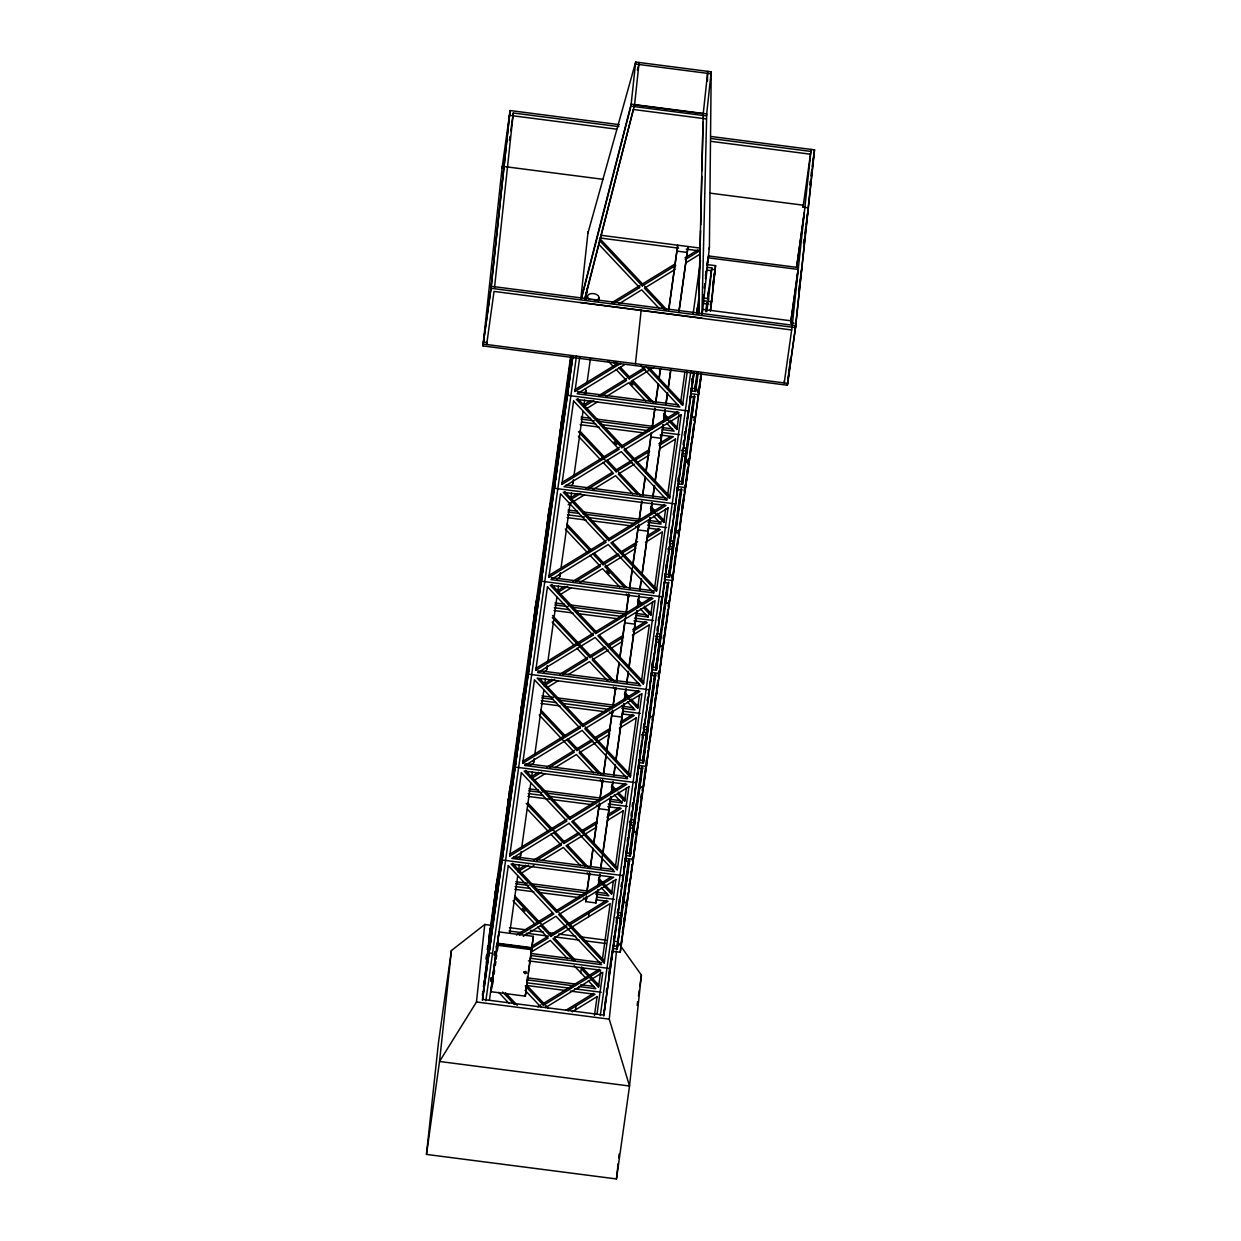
<?xml version="1.0" encoding="UTF-8"?>
<svg xmlns="http://www.w3.org/2000/svg" width="1241" height="1241" viewBox="0 0 1241 1241"><rect width="100%" height="100%" fill="white"/><g stroke="black" fill="none" stroke-linecap="round" stroke-linejoin="round"><path stroke-width="1.5" d="M707.479 81.084L707.556 73.374M702.22 314.423L709.402 247.254L711.202 71.807L635.671 62.05L587.831 233.448M698.481 313.787L703.228 113.753L634.554 104.896L584.899 299.112M698.652 313.709L699.319 282.762M699.443 278.899L700.529 230.562M700.7 224.761L701.77 176.408M701.941 170.606L703.026 122.27M701.91 314.221L706.703 113.908L631.157 104.151L581.191 298.554M711.388 136.541L814.53 149.866L795.497 327.624L787.399 385.237L482.951 345.913L502.248 166.294L603.095 179.325M490.878 289.091L509.477 115.335L616.591 129.173M482.951 345.913L491.048 288.3L510.082 110.542L619.368 124.658M494.523 287.617L513.309 112.993L618.902 126.629M613.737 941.143L617.537 941.64L641.395 975.085L629.528 1086.015L616.467 1178.95L426.47 1154.409L438.352 1043.479L451.414 950.544L484.766 924.483L490.459 925.212M451.414 950.544L439.531 1061.474L426.47 1154.409M616.513 951.087L609.238 1019.156L629.528 1086.015L439.531 1061.474L476.466 1001.999L484.766 924.483M490.133 928.563L482.547 999.408L603.871 1015.076L605.717 997.842M496.664 882.103L489.078 952.933L492.506 953.383M509.725 789.167L502.14 860.013L623.463 875.681L625.635 856.212M492.491 978.358L499.022 931.913L533.366 936.35L525.393 996.166L491.064 991.73L491.203 990.396M491.281 989.729L492.196 981.197M492.506 981.104L492.429 981.957L490.722 980.607L492.677 979.521M522.787 696.232L515.201 767.078L636.524 782.745L639.099 759.539M491.048 978.28C494.166 976.605 487.806 981.553 492.646 979.801L493.018 977.117L491.064 978.094M495.485 956.578L489.419 1000.293M496.834 947.054L496.617 949.07L508.283 865.551M491.064 991.73L499.022 931.913M535.848 603.312L528.263 674.142L649.57 689.81L651.758 670.357M521.406 772.724L566.904 821.061L509.679 856.135L509.896 854.134L567.121 819.06M548.91 510.377L541.324 581.222L662.632 596.89L664.106 582.293L668.682 582.882M522.74 763.199L522.957 761.198L580.183 726.125L579.966 728.126L522.74 763.199L534.452 679.789L579.966 728.126M561.971 417.441L554.386 488.287L675.693 503.955L677.555 486.581L685.575 487.62L687.7 468.183M524.881 765.495L582.107 730.422L627.62 778.759L524.881 765.495L525.098 763.479M535.802 670.28L536.019 668.263L593.229 633.205L593.027 635.206L535.802 670.28L547.467 586.76M571.543 357.067L567.447 395.352L688.755 411.019L690.213 397.492M537.942 672.56L595.168 637.486L640.682 685.823L537.942 672.56L538.16 670.559M571.62 357.144L568.409 387.145L572.396 356.089M548.863 577.344L560.529 493.825L606.089 542.27L548.863 577.344L549.065 575.343L606.291 540.269M580.85 298.538L588.094 231.586M573.637 400.998L619.135 449.335L561.925 484.409L562.126 482.408L619.352 447.334M620.764 363.427L574.971 391.489L575.188 389.472L617.708 363.427M525.393 996.166L524.974 994.755M525.61 994.165L526.525 985.633M531.505 948.108L514.844 946.635M581.471 298.693L630.94 106.152L635.671 62.05M634.384 106.602L639.099 62.5M528.418 960.86L600.706 970.198L543.48 1005.272L543.698 1003.255L526.805 985.307M566.796 926.67L550.849 936.428L551.066 934.426L514.674 895.754M536.686 860.199L561.211 845.168L561.428 843.151L533.63 860.184M556.542 912.337L511.044 864L613.768 877.263L556.542 912.337L556.759 910.336L512.564 863.379M579.857 833.735L563.91 843.508L564.128 841.491L527.72 802.834M569.603 819.401L524.105 771.064L626.829 784.328L569.603 819.401L569.821 817.4L525.626 770.444M592.919 740.799L576.972 750.572L577.189 748.571L568.083 738.907M562.809 674.328L587.334 659.297L587.551 657.296L559.753 674.328M582.665 726.481L537.167 678.129L639.891 691.408L582.665 726.481L582.882 724.465L539.975 678.889M605.98 647.88L590.033 657.637L590.251 655.636L552.555 615.583M595.727 633.546L550.228 585.209L652.952 598.472L595.727 633.546L595.944 631.545L551.733 584.589M619.042 554.944L603.095 564.717L603.312 562.7L594.206 553.036M624.518 587.474L605.251 566.997L605.468 564.996L626.162 586.977M608.788 540.611L563.29 492.274L666.014 505.537L608.788 540.611L609.005 538.61L564.795 491.653M632.088 462.009L616.156 471.782L616.374 469.781L607.268 460.116M621.85 447.691L576.351 399.338L679.075 412.617L621.85 447.691L622.067 445.674L577.856 398.718M645.149 369.089L629.218 378.846L629.435 376.845L620.329 367.181M613.411 303.611L639.565 287.586L639.782 285.57L611.999 302.602M675.756 265.403L642.28 285.926L642.497 283.91L599.589 238.334M635.439 363.722L641.163 310.266M597.821 889.688L595.959 902.967L585.659 901.633L586.14 897.196M599.186 804.261L598.72 808.698L609.021 810.032L609.657 804.106M612.247 711.326L611.782 715.778L622.082 717.096L622.718 711.186M625.309 618.406L624.844 622.842L635.144 624.176L635.78 618.251L628.846 667.565M595.959 902.967L597.386 891.348M638.37 525.47L637.905 529.907L648.205 531.241L648.841 525.315M651.432 432.535L650.967 436.987L661.267 438.306L661.887 432.395L654.969 481.694M596.983 985.447L597.2 983.43M580.71 972.696L581.269 968.74L598.503 987.06L598.72 985.059L581.672 966.941M668.821 309.909L677.71 245.191L668.651 309.676M602.676 961.341L602.893 959.34M610.045 892.512L610.262 890.511M615.924 879.543L558.698 914.617L604.196 962.954L604.414 960.953L558.915 912.616M598.255 879.993L611.565 894.125L611.782 892.124L598.612 878.132M610.572 801.391L621.927 802.849L622.144 800.848M615.738 868.421L615.955 866.404M623.106 799.576L623.323 797.575M617.863 794.023L624.626 801.205L624.844 799.188L618.142 792.084M628.799 775.485L629.016 773.484M636.168 706.656L636.385 704.64M606.322 992.102L606.74 988.27M630.319 777.099L641.985 693.579L584.821 728.762L630.319 777.099L630.537 775.098L585.038 726.761M624.378 694.138L637.688 708.27L637.905 706.269L631.204 699.148M611.984 952.84L608.695 974.34M612.976 945.394L610.401 968.601L530.667 958.316M613.581 939.778L613.985 936.024M636.695 615.536L648.05 616.994L648.252 614.993M679.122 311.243L688.01 246.525L678.951 311.01M641.861 682.55L642.078 680.549M649.229 613.721L649.446 611.72M703.042 115.475L707.773 71.358M643.381 684.163L655.046 600.644L597.883 635.826L643.381 684.163L643.598 682.162L599.387 635.206M643.986 608.152L650.749 615.334L650.967 613.333L644.265 606.213M623.649 873.043L624.378 866.202M626.038 852.458L626.643 846.843M627.232 841.212L627.636 837.473M653.728 592.903L608.23 544.551L551.004 579.625L653.728 592.903L653.945 590.887L551.221 577.623M654.922 589.63L655.139 587.614M662.291 520.786L662.508 518.785M616.917 947.302L617.537 941.64M612.651 948.45L617.227 949.039L620.609 917.021L620.407 918.402L617.118 949.148L629.528 860.882M617.754 915.222L620.81 915.625L621.089 912.942L618.034 912.554M711.202 71.807L706.486 115.909L630.94 106.152M620.283 926.608L623.571 895.878M620.547 924.762L623.835 894.016M668.17 507.833L610.944 542.906L656.442 591.243L656.66 589.242L612.449 542.27M650.501 508.267L663.811 522.414L664.028 520.398L657.327 513.293M623.447 904.084L627 871.477M639.704 753.908L640.092 750.169M666.789 499.968L621.291 451.631L564.066 486.705L666.789 499.968L667.006 497.967M626.627 881.544L628.877 860.416M629.559 854.708L630.18 848.937M667.984 496.695L668.201 494.694M675.352 427.866L675.569 425.849M629.652 860.339L629.497 861.673L624.921 861.083L625.309 858.307L633.329 859.33L635.47 838.838M630.381 854.304L633.468 825.482L630.412 825.079M625.712 855.514L630.288 856.104L633.67 824.086L633.282 826.878M629.28 822.1L633.856 822.69L634.151 820.022L631.095 819.618M612.263 951.227L620.267 952.266L621.943 936.598M622.346 932.891L623.013 927.058M623.54 921.753L623.928 918.03M633.344 833.688L636.633 802.943M636.897 801.081L633.608 831.827L637.036 832.261L641.799 794.302M681.216 414.897L624.006 449.971L669.504 498.308L669.721 496.307L624.207 447.97M663.563 415.347L676.872 429.479L677.09 427.478L670.388 420.358M625.573 909.762L620.748 948.202M626.038 905.992L626.395 902.083M636.509 811.149L640.061 778.541M649.772 687.173L651.184 673.894M652.068 665.734L652.471 661.934M652.052 666.743L652.564 662.849M628.117 892.993L623.975 925.197M628.582 889.208L629.156 883.39M639.689 788.609L641.938 767.481M642.621 761.772L643.241 756.017M681.045 403.759L681.247 401.758M630.676 876.224L627.155 902.657L623.711 902.223M631.142 872.439L631.902 864.698M632.367 860.913L632.724 857.004M642.714 767.419L642.559 768.753L637.983 768.163L635.95 783.459M643.443 761.369L646.53 732.547L643.474 732.159M638.774 762.579L643.35 763.168L646.732 731.151L642.45 761.633M643.877 729.367L646.918 729.755L647.213 727.086L644.157 726.699M635.966 834.65L636.478 830.291M646.406 740.753L649.695 710.007M646.67 738.891L649.958 708.161M646.111 366.653L682.566 405.373L682.783 403.372L648.919 367.398M638.014 822.597L633.81 855.266M638.479 818.827L639.037 812.995M649.57 718.213L653.123 685.621M665.719 568.145L666.122 564.329M664.214 583.053L663.609 588.668L666.603 565.477M664.618 579.299L665.223 573.668M642.264 790.517L642.621 786.608M652.75 695.689L655 674.546M656.303 663.082L655.682 668.852L659.793 638.231L656.411 670.249L651.835 669.659M645.382 767.915L640.216 809.737M645.847 764.146L646.251 760.299M655.76 674.484L655.62 675.818L651.044 675.228L651.432 672.436L659.452 673.475L661.577 654.038M656.505 668.434L659.591 639.611L656.536 639.224M655.403 636.245L659.979 636.835L660.274 634.151L657.218 633.763M648.066 750.743L646.39 766.411L638.37 765.371M648.329 747.842L648.95 742.071M659.467 647.818L663.02 615.226M651.494 725.83L646.871 762.346M652.161 720.121L652.518 716.228M662.632 625.293L666.184 592.686M678.16 480.95L678.579 477.087L678.284 480.748M677.679 486.363L676.671 495.733L681.449 458.007M654.24 707.137L650.098 739.341M654.705 703.352L655.279 697.52M667.86 583.534L665.797 602.754L669.24 603.188L666.324 623.866M668.744 575.917L669.349 570.146M657.823 680.751L653.278 716.802L649.834 716.352M658.444 674.995L658.847 671.148M657.87 680.813L656.442 694.262L659.545 672.203M658.288 676.981L658.909 671.21M669.566 575.514L672.653 546.692L669.597 546.288M675.151 555.859L672.513 580.54L664.493 579.516L664.897 576.724L669.473 577.313L672.855 545.295L672.451 548.088M670 543.511L673.041 543.899L673.336 541.231L670.28 540.828M661.98 650.191L662.415 645.304M672.529 554.898L676.081 522.29M664.137 636.742L659.933 669.411M664.602 632.957L665.16 627.139M698.776 313.973L699.381 307.52M679.246 499.751L675.693 532.358L679.137 532.808L676.221 553.47M691.842 382.29L692.245 378.458L691.935 382.197M691.33 387.812L689.732 402.813L693.672 372.067M667.72 610.355L663.423 644.529M668.185 606.585L668.744 600.753M678.858 509.818L681.123 488.69M681.805 482.982L682.41 477.227M669.24 603.188L672.606 579.268M672.327 574.381L671.908 578.213L672.374 574.443M682.628 482.578L685.916 452.36L685.513 455.152M677.943 483.788L682.534 484.378L682.814 481.71L678.238 481.12M681.526 450.374L686.102 450.964L686.397 448.296L683.341 447.908M675.662 551.5L676.081 547.653M689.143 429.37L685.59 461.962L689.019 462.412L686.056 483.556M677.602 539.959L672.994 576.476M678.284 534.266L678.641 530.357M688.755 439.423L692.307 406.831M679.137 532.808L681.185 513.588M681.852 507.879L682.271 504.048M694.184 395.755L691.92 416.898L695.363 417.333L692.447 438.011L693.89 424.562M695.472 384.291L694.805 390L697.07 372.331M683.946 494.895L679.385 530.946L675.957 530.496M684.349 491.048L684.97 485.293M683.993 494.957L682.566 508.407L687.514 469.051M684.412 491.11L685.032 485.355M695.689 389.643L697.535 372.362M688.135 463.281L688.538 459.434M700.963 373.324L698.636 394.685L690.616 393.645L691.004 390.868L695.596 391.458L695.875 388.774L691.299 388.185M688.041 464.522L688.631 458.953M689.019 462.412L691.082 443.192M693.843 424.5L689.282 460.551L685.854 460.101M694.246 420.652L694.665 416.821M694.308 420.715L694.712 416.883M706.486 310.576L707.246 302.835M707.711 299.05L708.533 291.356M695.363 417.333L700.157 379.963M698.031 392.358L698.45 388.511L698.094 392.42M708.006 302.757L707.866 304.092L703.29 303.502L703.678 300.725L711.698 301.749L710.364 311.243M711.45 270.678L706.858 270.088L707.261 267.311L711.838 267.901L708.347 300.027L708.549 298.631L703.973 298.042M616.467 1178.95L618.096 1163.655M618.716 1157.915L619.119 1154.083M711.838 267.901L711.636 269.297L715.08 269.731L710.488 309.676M711.698 301.749L715.561 265.667L707.541 264.628M784.436 380.94L784.219 382.942L792.053 327.174L811.087 149.416M794.1 323.234L790.657 322.8L798.32 267.823M806.479 207.619L803.036 207.185L803.253 205.184M787.399 385.237L789.416 366.405M789.881 362.667L790.222 358.882M795.31 328.415L813.91 154.66M482.392 995.375L482.873 991.621M483.432 986.704L484.3 980.39M484.766 976.636L488.845 953.693M486.488 962.566L495.686 890.309L489.264 950.296L486.612 962.008M490.055 944.727L499.254 872.47L501.907 860.758M503.117 851.791L512.316 779.534L514.968 767.822M516.178 758.856L525.377 686.614L528.014 674.902M534.871 611.518L525.672 683.775L523.019 695.487M547.933 518.598L538.734 590.84L536.081 602.552M560.994 425.663L551.795 497.92L549.143 509.632M571.062 355.934L564.857 404.985L562.204 416.697M611.363 960.394L614.466 935.869M614.838 933.418L615.784 925.879M616.141 922.652L616.855 916.99M617.335 913.221L617.94 908.893M618.53 903.789L619.135 899.461M624.425 867.459L628.132 838.606M628.489 835.379L629.327 829.174M629.808 825.405L630.397 820.285M631.002 815.957L631.483 812.188M632.196 806.526L632.677 802.756M637.486 774.524L641.783 740.567M642.155 738.131L642.869 732.469M643.35 728.7L643.939 723.581M650.548 681.604L654.255 652.75M654.612 649.524L655.326 643.862M655.806 640.092L656.411 635.764M657.001 630.661L657.466 626.891M658.319 620.671L658.8 616.901M697.473 314.066L699.381 298.972M666.96 562.251L667.798 556.046M668.279 552.261L668.868 547.157M669.473 542.829L670.187 537.167M670.652 533.397L671.133 529.628M681.805 455.571L682.519 449.909M683.124 444.79L683.713 440.477M684.318 435.358L684.784 431.589M702.933 298.864L703.414 295.094M704.252 288.098L704.841 283.77M705.446 278.667L706.517 270.569M707.106 265.465L708.192 257.352M502.031 168.311L510.082 110.542M509.462 140.373L509.942 136.479M510.78 130.91L513.309 112.993M485.976 959.122L486.503 955.322M487.31 949.629L487.837 945.844M488.907 938.258L570.736 356.043M482.625 998.353L572.799 356.26M482.423 1000.355L572.768 357.424M485.851 1000.789L576.476 355.965M585.488 299.795L587.086 288.424M585.55 299.903L587.148 288.533M491.901 980.762C490.071 983.012 490.583 975.162 492.724 979.832M494.787 952.917L496.338 954.096L496.431 953.243C495.252 950.451 493.871 954.329 496.509 952.514L496.633 951.382L494.88 952.142L494.29 955.058L496.043 956.237L495.547 954.934L494.445 955.337L494.771 952.204M509.679 856.135L521.344 772.616M561.925 484.409L573.59 400.89M574.971 391.489L579.718 357.253M492.646 984.315L493.173 980.53M494.042 974.169L494.585 970.369M495.314 965.358L495.842 961.558M496.183 958.998L496.71 955.198M497.439 950.187L498.386 943.362M509.71 933.046L517.699 876.146M518.226 872.345L519.296 864.76M520.103 859.067L521.158 851.481M521.701 847.696L530.76 783.211M531.551 777.518L532.358 771.84M533.692 762.346L534.219 758.561M534.762 754.761L543.822 690.275M544.349 686.49L545.42 678.905M546.754 669.426L547.281 665.626M547.824 661.841L556.883 597.355M557.674 591.662L558.481 585.969M559.815 576.491L560.343 572.69M561.149 567.013L570.208 502.527M570.736 498.727L571.543 493.049M572.877 483.556L573.404 479.771M573.931 475.97L583.006 411.485M583.797 405.807L584.604 400.114M585.395 394.421L585.938 390.636M586.993 383.05L590.468 358.385M598.457 301.485L599 297.7M525.563 990.504L526.168 986.037M527.503 976.558L526.836 982.794L570.751 988.317M528.139 973.502L533.366 936.35M586.559 893.815L589.491 872.95M590.297 867.257L592.95 848.301M593.756 842.608L599.093 804.68M599.884 798.987L602.552 780.015M603.343 774.337L606.275 753.473M606.818 749.673L612.139 711.745M612.945 706.051L615.35 688.988M616.405 681.402L619.073 662.43M619.88 656.753L625.2 618.809M625.743 615.024L628.675 594.16M629.466 588.467L632.398 567.602M632.941 563.817L638.262 525.889M639.068 520.196L641.737 501.224M642.528 495.547L645.196 476.575M645.723 472.774L651.323 432.954M651.866 429.169L654.798 408.305M655.589 402.611L658.257 383.64M659.064 377.962L660.383 368.468M585.659 901.633L586.45 895.94M586.993 892.155L589.661 873.183M590.452 867.49L593.12 848.534M593.927 842.841L599.512 803.02M600.055 799.22L602.723 780.248M603.514 774.57L606.182 755.598M606.709 751.813L612.573 710.085M613.116 706.284L615.769 687.328M616.575 681.635L619.243 662.663M619.771 658.878L628.83 594.392M629.637 588.699L632.305 569.743M632.832 565.943L638.696 524.229M639.239 520.429L641.892 501.457M642.698 495.78L645.367 476.808M645.894 473.023L651.494 433.187M652.285 427.493L654.953 408.537M655.76 402.844L658.428 383.872M659.219 378.195L660.553 368.701M575.498 1009.864L576.041 1005.924M578.384 989.31L578.771 986.517L595.804 988.72L588.265 980.7M588.56 916.928L589.103 912.988M598.193 885.655L599.791 874.285M600.597 868.591L610.712 796.52M611.255 792.735L612.589 783.242M613.643 775.656L614.714 768.07M616.048 758.592L623.773 703.6M624.316 699.8L625.65 690.322M626.705 682.736L628.303 671.35M636.044 616.358L636.835 610.665M637.378 606.865L638.975 595.494M639.767 589.801L640.837 582.215M642.171 572.737L649.896 517.73M650.967 510.144L652.037 502.558M652.828 496.865L654.426 485.495M662.167 430.487L662.958 424.81M663.501 421.009L665.098 409.623M665.89 403.945L667.224 394.452M668.294 386.866L670.683 369.802M598.364 885.888L599.961 874.517M600.753 868.824L602.35 857.453M602.893 853.653L610.882 796.753M611.41 792.968L613.023 781.582M613.814 775.889L615.412 764.518M615.955 760.717L623.944 703.833M624.471 700.033L626.085 688.662M626.876 682.969L628.473 671.583M629.016 667.798L637.005 610.898M637.533 607.097L639.131 595.727M639.937 590.033L641.535 578.663M642.062 574.862L650.067 517.962M650.594 514.177L652.192 502.791M652.999 497.098L654.596 485.727M655.124 481.927L663.128 425.043M663.656 421.242L665.254 409.871M666.06 404.178L667.658 392.792M668.185 389.007L670.854 370.035M594.455 1015.417L597.123 996.461M598.503 987.06L600.644 971.889M602.242 960.518L610.184 903.541L553.005 938.723L573.559 960.565M611.565 894.125L613.38 880.753M615.303 867.583L623.246 810.606M624.626 801.205L626.441 787.818M628.365 774.663L636.292 717.67M637.688 708.27L639.503 694.882M641.411 681.728L649.353 624.75L632.383 635.299M650.749 615.334L652.564 601.963M654.752 586.9L662.415 531.815L645.444 542.364M663.811 522.414L665.626 509.027M667.534 495.873L675.476 438.88M676.872 429.479L678.998 414.308M680.595 402.937L684.815 372.502M693.13 313.802L700.529 260.61M596.999 1014.192L602.816 972.37L545.637 1007.552L545.854 1005.551L548.444 1008.297M604.196 962.954L615.862 879.435M628.923 786.515L617.258 870.034L571.76 821.697L628.985 786.623M656.442 591.243L668.108 507.724M669.504 498.308L681.169 414.789M682.566 405.373L687.312 371.152M696.915 311.289L697.442 307.504M696.697 313.306L699.366 294.334M600.303 1015.572L690.927 370.749M705.462 275.812L706.176 271.19M706.967 265.512L707.773 259.819M709.138 249.115L709.402 247.254M677.555 486.581L677.167 489.373L681.743 489.962M604.289 1011.058L610.153 969.361L608.648 976.047M611.487 959.836L623.215 876.425L622.455 879.776M624.549 866.901L636.276 783.49L634.756 790.191M637.61 773.981L649.338 690.57L648.578 693.905M650.672 681.045L662.399 597.635L660.879 604.336M663.733 588.11L675.461 504.699L673.18 514.751M677.059 493.298L688.522 411.779L687.002 418.465M689.856 402.255L693.859 373.82M603.731 1016.022L694.045 372.983M620.81 915.625L628.567 859.78M629.358 854.072L633.096 827.499M633.856 822.69L641.628 766.845M646.918 729.755L654.69 673.91M659.979 636.835L667.472 582.882M668.573 575.777L672.281 548.708M673.041 543.899L680.533 489.947M681.619 482.842L685.342 455.773M686.102 450.964L693.595 397.027M705.586 311.693L706.951 302.618M707.479 298.864L711.465 269.918M630.288 856.104L642.59 767.962M643.35 763.168L655.651 675.026M656.411 670.249L668.713 582.091M669.473 577.313L681.774 489.171M682.534 484.378L694.82 396.236M695.596 391.458L698.264 372.471M706.796 311.693L707.882 303.3M712.892 284.639L715.561 265.667M640.868 797.761L641.395 794.007M663.221 638.665L663.718 635.144M713.001 284.453L715.08 269.731M630.319 880.133L633.422 858.058M646.483 765.123L643.381 787.197L639.937 786.747M699.117 390.62L701.336 374.766M620.267 952.266L701.568 373.82M637.129 1005.427L637.672 1001.642M638.463 995.949L639.27 990.256M639.798 986.471L641.395 975.085M803.036 207.185L810.869 151.418L711.046 138.527M804.261 212.351L796.598 267.327L804.044 214.352M809.659 184.925L810.187 181.139M810.869 175.881L811.785 169.784M812.172 166.589L814.53 149.866M790.657 322.8L798.103 269.824M803.485 243.174L803.966 239.28M804.82 233.711L805.611 228.049M806.154 224.264L807.689 212.8M798.615 291.077L799.359 285.29M799.949 281.614L801.748 268.258M787.864 381.375L795.714 325.623L491.265 286.299L483.432 342.051L486.875 342.5L486.658 344.502L494.042 291.418L791.665 329.966M564.981 404.426L567.633 392.714M564.422 408.367L561.77 420.094L555.347 480.065L564.546 407.824L567.199 396.112M551.919 497.362L554.572 485.65M551.361 501.302L548.724 513.014L542.301 573.001L551.485 500.744L554.138 489.032M538.858 590.297L541.51 578.57M538.299 594.237L535.662 605.949L529.24 665.936L538.439 593.679L541.076 581.967M525.796 683.217L528.449 671.505M522.601 698.885L525.238 687.157M509.958 788.423L512.611 776.711L521.809 704.454L515.387 764.44L512.735 776.152M509.539 791.805L512.192 780.093M496.896 881.343L499.549 869.631L508.748 797.389L502.326 857.36L499.673 869.088M496.478 884.74L499.13 873.028M688.197 411.733L688.941 408.382M674.375 508.003L675.507 502.993M660.941 602.614L662.834 594.253M648.252 693.874L649.384 688.848M647.073 700.607L647.818 697.256M622.517 878.054L623.261 874.703M620.95 886.462L621.71 883.127M585.116 297.111L633.391 109.394M637.316 70.085L638.882 64.501M495.5 952.499L495.454 952.778M492.925 977.97L491.172 978.653M491.855 981.026L491.203 980.219M642.497 283.91L675.197 263.883M685.001 257.864L698.078 249.844M685.28 259.571L699.505 250.853L686.18 249.131M618.84 303.89L641.721 289.867L658.909 308.125M675.135 269.39L644.42 288.207L664.99 310.048M686.164 262.627L700.11 254.079M624.549 364.714L577.127 393.769L679.851 407.032L640.852 365.599M584.216 404.55L590.763 400.548M598.938 395.538L626.721 378.505M629.435 376.845L644.141 367.832M583.999 406.567L593.818 400.548M601.994 395.538L626.519 380.506L616.11 369.461M586.155 408.847L597.604 401.836M605.779 396.825L628.66 382.802L645.847 401.06M653.991 367.274L631.374 381.142L650.641 401.619M622.067 445.674L677.648 411.609M569.526 498.494L577.701 493.484M585.876 488.473L612.03 472.433M616.374 469.781L649.074 449.738M658.878 443.72L670.326 436.708M570.938 499.487L580.757 493.484M588.932 488.473L613.457 473.441L603.048 462.397M635.283 460.054L649.632 451.274M659.157 445.426L673.382 436.708L660.057 434.986M568.192 504.777L584.542 494.771M592.717 489.761L615.598 475.722L632.801 493.996M634.461 464.165L618.313 474.062L637.579 494.538M637.703 462.179L649.012 455.245M660.041 448.482L675.538 438.988M609.005 538.61L664.587 504.544M558.093 590.421L564.639 586.404M572.815 581.393L600.613 564.36M603.312 562.7L618.018 553.688M621.291 551.687L637.641 541.665M647.461 535.647L658.893 528.635M557.876 592.422L567.695 586.404M575.871 581.409L600.396 566.377L589.987 555.316M622.222 552.99L636.571 544.194M647.678 537.4L660.321 529.643L648.903 528.17M560.032 594.703L571.481 587.691M579.656 582.681L602.537 568.657L619.74 586.915M605.251 566.997L635.95 548.181M595.944 631.545L651.525 597.464M543.403 684.349L551.578 679.339M590.251 655.636L604.972 646.623M608.23 644.622L622.951 635.594M632.755 629.59L645.832 621.57M544.815 685.358L554.634 679.339M609.16 645.925L623.509 637.129M633.034 631.297L647.259 622.563L633.949 620.857M546.971 687.638L558.419 680.626M568.223 674.608L589.475 661.593L607.997 681.247M608.338 650.02L592.19 659.933L611.456 680.409M611.58 648.05L622.889 641.116M582.882 724.465L638.463 690.399M530.341 777.285L538.516 772.274M546.692 767.264L574.49 750.231M577.189 748.571L591.91 739.543M595.168 737.542L609.889 728.529M621.338 721.517L632.786 714.506M531.753 778.278L541.572 772.274M549.747 767.264L574.273 752.232L539.168 714.94M596.099 738.845L610.448 730.065M619.973 724.217L634.198 715.499L622.78 714.025M533.909 780.573L545.357 773.562M555.161 767.543L576.413 754.512L593.617 772.786M609.827 734.036L579.128 752.853L598.395 773.329M619.321 728.219L636.354 717.779M569.821 817.4L625.417 783.335M518.909 869.212L525.455 865.194M564.128 841.491L578.849 832.478M582.107 830.477L596.828 821.464M608.276 814.437L619.724 807.426M518.707 871.213L528.511 865.194M583.037 831.78L597.386 822.985M606.911 817.152L621.136 808.434L607.826 806.712M520.848 873.493L533.925 865.489M542.1 860.478L563.367 847.448L580.555 865.706M596.766 826.971L566.067 845.788L585.333 866.265M607.811 820.208L623.292 810.714M516.442 935.031L552.416 912.988M556.759 910.336L610.712 877.263M519.498 935.031L553.843 913.997L508.345 865.66M523.299 936.319L555.984 916.277L601.497 964.614L531.101 955.523M532.017 946.107L548.367 936.086M551.066 934.426L606.663 900.361M531.8 948.108L548.15 938.087L537.741 927.043M569.976 924.716L608.074 901.354L596.657 899.88M530.683 952.405L550.306 940.383L567.494 958.641M537.725 1006.916L540.998 1004.915M543.698 1003.255L599.294 969.19M565.803 1010.329L593.601 993.296M568.083 1010.81L595.013 994.289L570.286 991.094M572.256 1011.849L597.169 996.57M496.602 951.661L494.973 952.374M496.167 954.934L494.864 954.981M491.219 978.141L492.987 977.396M525.098 973.456C528.278 972.541 522.694 971.114 524.865 973.394M635.454 64.051L710.984 73.808M633.624 109.518L706.408 118.919M710.659 141.319L810.482 154.21M709.65 193.084L802.88 205.137M600.846 235.263L700.033 248.076M600.582 238.07L678.579 248.153M677.074 251.116L687.374 252.45M798.118 267.529L708.471 255.941L708.208 257.802L797.87 269.39M702.747 309.412L790.501 320.736M491.048 288.3L795.497 327.624M580.509 302.432L701.817 318.099M483.214 344.067L787.663 383.376M690.229 396.437L694.805 397.027M577.344 391.768L678.175 404.783M581.16 417.085L590.669 418.326M596.378 419.055L653.449 426.423M662.958 427.649L672.482 428.89M580.959 419.101L594.284 420.823M598.1 421.304L651.416 428.192M662.818 429.665L674.158 431.139L666.619 423.119M582.355 422.111L595.711 423.833M601.42 424.577L649.121 430.736M662.461 432.457L679.634 434.676M580.168 424.67L599.186 427.121M602.986 427.618L644.839 433.031M682.659 453.368L685.715 453.756M682.271 456.145L685.327 456.548M566.191 484.936L665.114 497.719M568.099 510.02L577.608 511.245M583.317 511.99L640.387 519.359M649.912 520.584L661.313 522.058M567.897 512.021L579.33 513.495M583.13 513.991L638.355 521.127M647.864 522.352L661.112 524.059L653.557 516.054M567.385 514.798L584.558 517.016M588.374 517.513L634.151 523.423M647.492 525.145L666.572 527.611M567.106 517.606L586.124 520.057M591.833 520.801L631.778 525.951M635.594 526.448L639.394 526.944M667.689 548.879L672.265 549.468M665.176 574.056L669.752 574.645M555.037 602.955L564.562 604.181M568.362 604.677L627.325 612.294M636.85 613.519L646.359 614.745M554.836 604.956L568.176 606.678M571.977 607.175L625.309 614.062M554.324 607.733L569.588 609.703M575.312 610.432L621.089 616.358M634.446 618.08L653.511 620.547M554.044 610.525L573.063 612.992M576.879 613.473L616.824 618.639M656.148 642.016L659.204 642.404M659.731 645.972L663.159 646.406M652.114 666.975L656.691 667.565M540.068 670.807L638.991 683.574M541.976 695.875L553.393 697.349M557.209 697.845L614.279 705.214M621.881 706.207L633.298 707.68M541.774 697.892L553.207 699.366M558.915 700.095L612.247 706.982M621.741 708.208L634.989 709.93L627.434 701.91M541.262 700.653L556.526 702.623M562.251 703.368L608.028 709.278M623.292 711.248L640.449 713.466M540.983 703.461L560.001 705.912M563.817 706.408L605.67 711.822M609.471 712.303L613.271 712.799M641.566 734.75L646.142 735.339M639.053 759.911L643.629 760.5M527.006 763.727L627.822 776.757M528.93 788.811L538.439 790.036M542.239 790.533L601.218 798.149M610.727 799.375L620.236 800.6M528.713 790.812L542.053 792.534M545.854 793.03L599.186 799.918M528.201 793.588L543.465 795.559M549.189 796.303L594.966 802.213M608.323 803.935L627.388 806.402M527.921 796.396L592.609 804.742M596.409 805.238L600.21 805.735M630.025 827.871L633.081 828.259M625.991 852.846L630.568 853.436M513.945 856.662L612.868 869.445M515.868 881.746L527.27 883.22M531.086 883.701L588.156 891.085M595.758 892.062L607.175 893.536M515.651 883.747L528.992 885.469M532.792 885.965L586.124 892.853M595.618 894.078L608.866 895.785L601.327 887.765M515.139 886.524L530.403 888.494M536.128 889.223L583.813 895.382M597.169 897.119L614.326 899.337M514.86 889.316L533.894 891.783M537.694 892.263L579.547 897.677M583.348 898.174L587.148 898.655M615.831 917.813L620.407 918.402M509.43 927.663L526.494 929.881M530.279 930.362L543.558 932.084M549.251 932.813L554.944 933.542M558.729 934.039L575.808 936.241M579.594 936.738L606.151 940.166M509.089 931.014L522.352 932.72M526.153 933.216L547.002 935.916M554.587 936.893L579.221 940.073M583.022 940.569L605.763 943.501M612.93 945.766L617.506 946.356M497.812 943.284L532.141 947.721M497.75 943.749L529.659 947.876M497.672 944.417L501.938 944.975M505.614 945.44L511.152 946.154M531.319 953.522L601.714 962.613M527.534 977.861L576.987 984.253M580.804 984.749L594.113 986.471M527.347 979.878L573.063 985.773M574.567 988.813L601.264 992.257M526.541 985.447L566.485 990.613M476.466 1001.999L609.238 1019.156M644.637 286.206L666.634 309.567M599.372 240.351L642.28 285.926M599.263 244.772L639.565 287.586M615.133 361.658L617.723 364.42M632.879 380.506L653.573 402.487M663.919 413.486L667.798 417.612M613.612 362.279L616.219 365.04M618.809 367.801L629.218 378.846M630.18 382.166L632.77 384.927M608.307 361.178L613.504 366.7M614.155 441.812L616.761 444.573M579.966 431.108L604.677 457.34M618.514 472.061L640.511 495.423M650.858 506.421L654.736 510.547M578.461 431.728L616.156 471.782M578.353 436.149L600.458 459.635M566.904 524.043L591.616 550.275M637.796 599.341L641.675 603.467M566.687 526.044L590.096 550.895M592.702 553.657L603.095 564.717M637.44 601.202L641.364 605.375M606.663 570.798L609.253 573.559M565.291 529.085L587.396 552.555M626.348 593.943L628.985 596.75M640.496 608.974L648.05 616.994M547.514 586.869L593.027 635.206M592.407 657.916L614.388 681.278M624.735 692.276L628.613 696.403M552.338 617.584L590.033 657.637M552.229 622.005L574.335 645.491M576.925 648.252L587.334 659.297M613.287 686.878L615.924 689.686M540.781 709.899L565.493 736.13M579.345 750.852L601.327 774.213M611.673 785.212L615.567 789.338M540.58 711.9L563.972 736.766M566.579 739.527L576.972 750.572M611.317 787.058L615.257 791.231M600.225 779.798L602.862 782.621M614.373 794.845L621.927 802.849M573.264 821.061L617.475 868.033M567.571 845.152L588.265 867.149M526.215 803.454L550.911 829.686M553.517 832.447L563.91 843.508M527.409 809.256L548.212 831.346M550.802 834.107L561.211 845.168M587.164 872.733L589.816 875.541M554.51 938.087L575.204 960.069M514.457 897.755L537.849 922.621M540.455 925.383L550.849 936.428M522.368 908.459L524.959 911.22M513.045 900.795L535.15 924.281M574.102 965.669L585.752 978.032M525.284 985.928L543.48 1005.272M525.176 990.349L540.781 1006.916M505.506 992.831L517.202 1005.257M502.698 992.071L514.394 1004.496M498.68 992.35L509.089 1003.395M559.226 574.723A5.771 3.366 8 0 1 556.635 579.02M572.768 482.671A5.771 3.366 8 0 1 570.938 485.712M546.645 668.527A5.771 3.366 8 0 1 543.574 671.939M533.103 760.578A5.771 3.366 8 0 1 532.296 764.239A5.771 3.366 8 0 1 526.137 764.642M520.522 854.397A5.771 3.366 8 0 1 516.039 857.965M496.71 948.496A5.771 3.366 8 0 1 497.067 945.161M585.349 388.867A5.771 3.366 8 0 1 583.999 392.776M590.096 299.484A5.771 3.366 8 0 1 589.475 294.07A5.771 3.366 8 0 1 598.41 295.932A5.771 3.366 8 0 1 594.408 300.384M497.734 943.951L497.594 945.285L531.924 949.722L532.079 948.388L497.734 943.951M710.891 301.346L710.472 305.193L710.938 301.408M525.16 972.23L525.253 973.192L525.16 972.23M523.95 972.044C525.145 976.636 528.371 969.438 523.95 972.044M569.045 823.341L511.819 858.415L614.559 871.694L569.045 823.341"/></g></svg>
